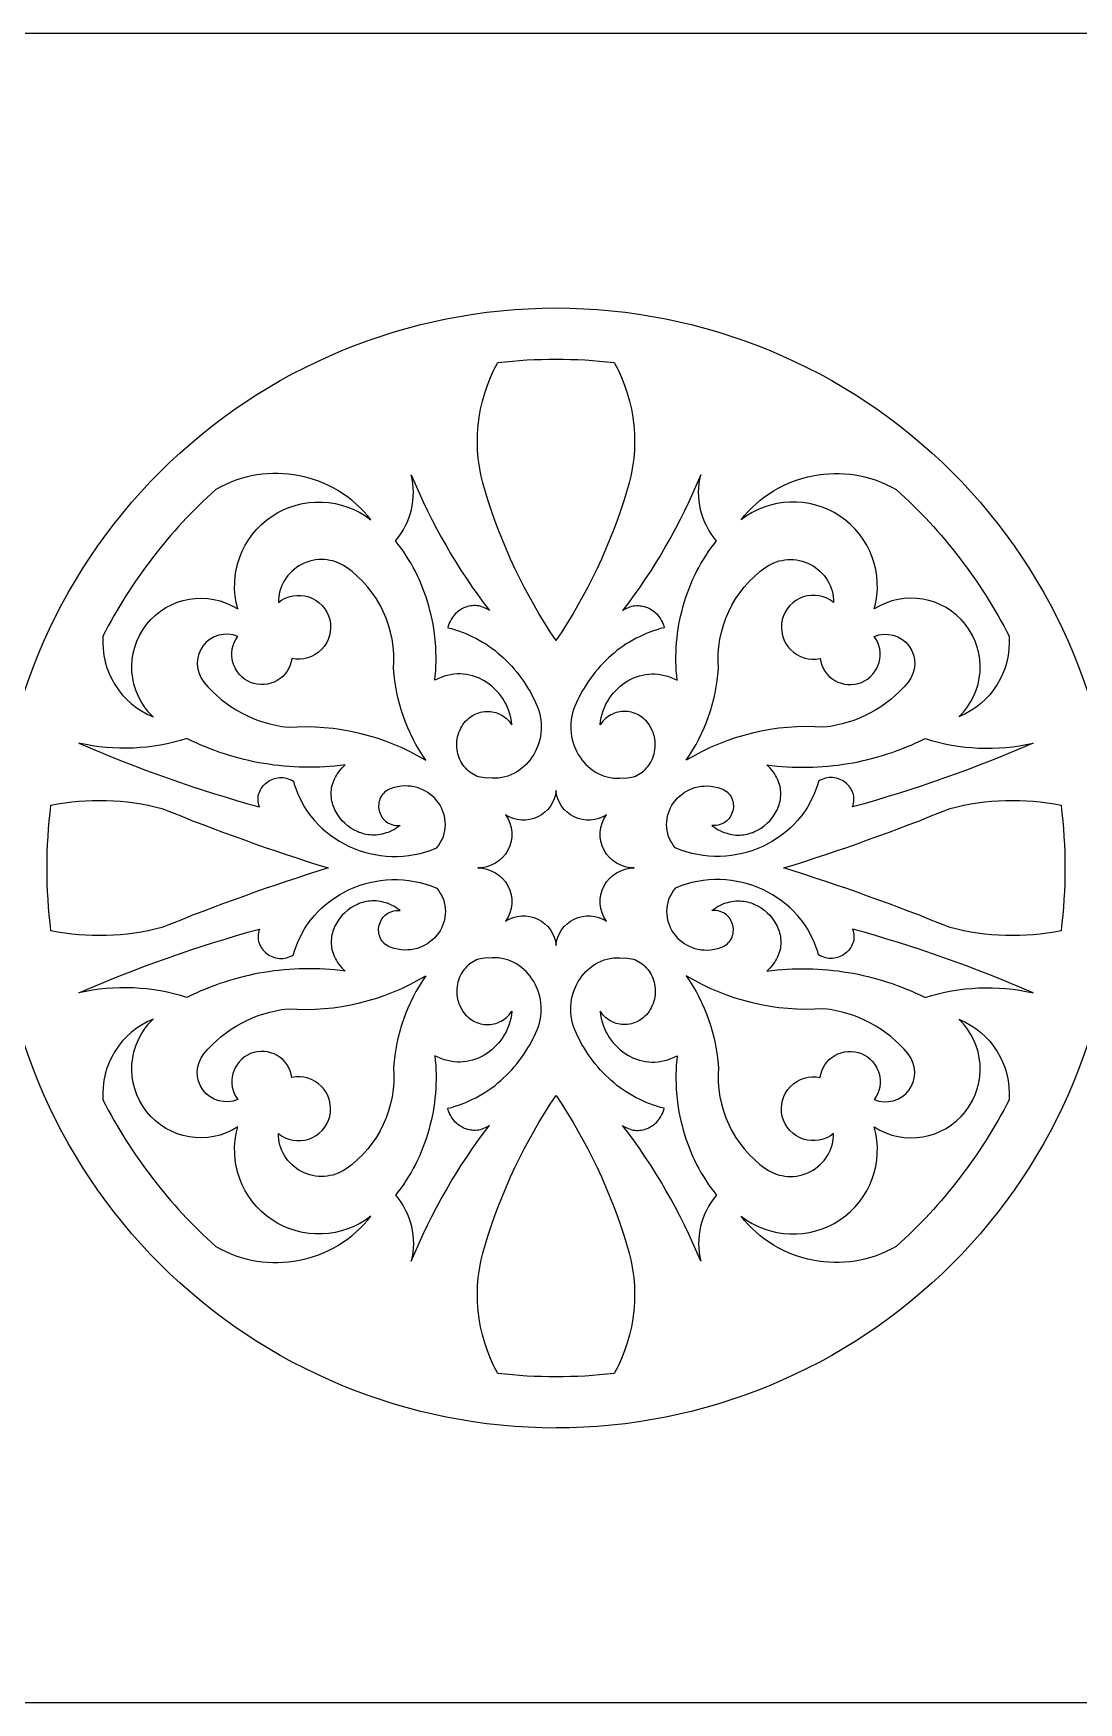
# Model space of a CAD drawing. Extents: x -352 to 352, y -78 to 78.
# Drawn here: x -48.5 to 48.5, y -77.5 to 77.5 of the extents above; entities that cross this region are included whole.
import ezdxf

# ---------------------------------------------------------------- set-up
doc = ezdxf.new("R2010")
doc.units = 0
doc.layers.get('0').update_dxf_attribs({"linetype": 'CONTINUOUS'})

msp = doc.modelspace()

# ---------------------------------------------------------------- linework, layer by layer
for points in [[(-352.5, -77.5), (352.5, -77.5), (352.5, 77.5), (-352.5, 77.5)], [(-11.25, 17.43), (-11.21, 17.87), (-11.17, 18.31), (-11.15, 18.75), (-11.14, 19.18), (-11.14, 19.62), (-11.15, 20.06), (-11.17, 20.49), (-11.2, 20.93), (-11.24, 21.36), (-11.29, 21.79), (-11.35, 22.22), (-11.42, 22.65), (-11.5, 23.07), (-11.6, 23.49), (-11.7, 23.91), (-11.81, 24.33), (-11.93, 24.74), (-12.06, 25.15), (-12.2, 25.56), (-12.35, 25.96), (-12.51, 26.35), (-12.68, 26.75), (-12.86, 27.13), (-13.05, 27.52), (-13.25, 27.9), (-13.46, 28.27), (-13.68, 28.64), (-13.9, 29), (-14.14, 29.36), (-14.38, 29.71), (-14.64, 30.05), (-14.9, 30.39), (-14.64, 30.7), (-14.4, 31.03), (-14.18, 31.37), (-13.99, 31.73), (-13.81, 32.09), (-13.66, 32.47), (-13.53, 32.85), (-13.43, 33.25), (-13.35, 33.65), (-13.29, 34.05), (-13.25, 34.46), (-13.24, 34.87), (-13.25, 35.29), (-13.29, 35.7), (-13.35, 36.11), (-13.44, 36.52), (-13.09, 35.67), (-12.71, 34.83), (-12.33, 33.99), (-11.93, 33.17), (-11.52, 32.35), (-11.1, 31.53), (-10.66, 30.73), (-10.21, 29.94), (-9.75, 29.15), (-9.28, 28.37), (-8.79, 27.6), (-8.29, 26.84), (-7.78, 26.09), (-7.26, 25.35), (-6.72, 24.62), (-6.17, 23.9), (-6.31, 23.99), (-6.45, 24.07), (-6.59, 24.14), (-6.74, 24.2), (-6.88, 24.26), (-7.03, 24.3), (-7.18, 24.33), (-7.33, 24.35), (-7.48, 24.36), (-7.62, 24.36), (-7.77, 24.35), (-7.92, 24.34), (-8.06, 24.31), (-8.21, 24.28), (-8.35, 24.23), (-8.49, 24.18), (-8.62, 24.12), (-8.75, 24.05), (-8.88, 23.98), (-9.01, 23.89), (-9.13, 23.8), (-9.24, 23.7), (-9.35, 23.59), (-9.46, 23.48), (-9.56, 23.36), (-9.65, 23.23), (-9.74, 23.09), (-9.81, 22.95), (-9.89, 22.8), (-9.95, 22.64), (-10.01, 22.48), (-10.05, 22.31), (-9.71, 22.23), (-9.37, 22.13), (-9.04, 22.02), (-8.71, 21.9), (-8.38, 21.77), (-8.06, 21.63), (-7.75, 21.48), (-7.43, 21.33), (-7.13, 21.16), (-6.82, 20.98), (-6.52, 20.8), (-6.23, 20.6), (-5.95, 20.4), (-5.66, 20.19), (-5.39, 19.96), (-5.12, 19.73), (-4.86, 19.5), (-4.6, 19.25), (-4.35, 19), (-4.1, 18.74), (-3.87, 18.47), (-3.64, 18.19), (-3.41, 17.9), (-3.2, 17.61), (-2.99, 17.31), (-2.79, 17.01), (-2.6, 16.7), (-2.41, 16.38), (-2.23, 16.05), (-2.07, 15.72), (-1.91, 15.38), (-1.76, 15.04), (-1.64, 14.72), (-1.54, 14.4), (-1.47, 14.09), (-1.42, 13.77), (-1.39, 13.45), (-1.37, 13.14), (-1.38, 12.83), (-1.41, 12.52), (-1.45, 12.22), (-1.51, 11.92), (-1.59, 11.63), (-1.69, 11.34), (-1.8, 11.07), (-1.93, 10.8), (-2.07, 10.54), (-2.23, 10.29), (-2.4, 10.05), (-2.58, 9.83), (-2.78, 9.61), (-2.99, 9.41), (-3.21, 9.23), (-3.44, 9.05), (-3.68, 8.9), (-3.93, 8.76), (-4.2, 8.64), (-4.47, 8.54), (-4.75, 8.46), (-5.03, 8.39), (-5.33, 8.35), (-5.63, 8.33), (-5.93, 8.33), (-6.25, 8.36), (-6.45, 8.35), (-6.64, 8.36), (-6.83, 8.39), (-7.02, 8.43), (-7.2, 8.48), (-7.37, 8.54), (-7.54, 8.62), (-7.7, 8.71), (-7.86, 8.8), (-8.01, 8.91), (-8.15, 9.03), (-8.29, 9.15), (-8.41, 9.29), (-8.53, 9.43), (-8.64, 9.58), (-8.75, 9.74), (-8.84, 9.9), (-8.92, 10.07), (-9, 10.24), (-9.06, 10.42), (-9.12, 10.61), (-9.16, 10.8), (-9.19, 10.99), (-9.21, 11.18), (-9.22, 11.38), (-9.22, 11.58), (-9.21, 11.78), (-9.18, 11.98), (-9.14, 12.18), (-9.09, 12.38), (-9.02, 12.58), (-8.94, 12.78), (-8.85, 12.97), (-8.75, 13.15), (-8.64, 13.32), (-8.52, 13.48), (-8.4, 13.63), (-8.26, 13.77), (-8.12, 13.89), (-7.98, 14.01), (-7.82, 14.11), (-7.67, 14.21), (-7.51, 14.29), (-7.34, 14.36), (-7.17, 14.42), (-7, 14.47), (-6.83, 14.5), (-6.65, 14.53), (-6.47, 14.54), (-6.3, 14.54), (-6.12, 14.53), (-5.94, 14.51), (-5.77, 14.47), (-5.6, 14.43), (-5.42, 14.37), (-5.26, 14.3), (-5.09, 14.22), (-4.93, 14.12), (-4.78, 14.01), (-4.63, 13.9), (-4.48, 13.76), (-4.34, 13.62), (-4.21, 13.46), (-4.09, 13.29), (-4.14, 13.64), (-4.2, 13.97), (-4.29, 14.29), (-4.39, 14.6), (-4.51, 14.91), (-4.64, 15.2), (-4.79, 15.47), (-4.95, 15.74), (-5.13, 15.99), (-5.32, 16.23), (-5.52, 16.46), (-5.73, 16.68), (-5.95, 16.88), (-6.19, 17.06), (-6.43, 17.23), (-6.68, 17.38), (-6.94, 17.52), (-7.2, 17.65), (-7.47, 17.75), (-7.75, 17.84), (-8.03, 17.91), (-8.32, 17.97), (-8.61, 18), (-8.9, 18.02), (-9.19, 18.02), (-9.49, 17.99), (-9.79, 17.95), (-10.08, 17.89), (-10.38, 17.81), (-10.67, 17.7), (-10.96, 17.58)], [(11.25, 17.43), (11.21, 17.87), (11.17, 18.31), (11.15, 18.75), (11.14, 19.18), (11.14, 19.62), (11.15, 20.06), (11.17, 20.49), (11.2, 20.93), (11.24, 21.36), (11.29, 21.79), (11.35, 22.22), (11.42, 22.65), (11.5, 23.07), (11.6, 23.49), (11.7, 23.91), (11.81, 24.33), (11.93, 24.74), (12.06, 25.15), (12.2, 25.56), (12.35, 25.96), (12.51, 26.35), (12.68, 26.75), (12.86, 27.13), (13.05, 27.52), (13.25, 27.9), (13.46, 28.27), (13.68, 28.64), (13.9, 29), (14.14, 29.36), (14.38, 29.71), (14.64, 30.05), (14.9, 30.39), (14.64, 30.7), (14.4, 31.03), (14.18, 31.37), (13.99, 31.73), (13.81, 32.09), (13.66, 32.47), (13.53, 32.85), (13.43, 33.25), (13.35, 33.65), (13.29, 34.05), (13.25, 34.46), (13.24, 34.87), (13.25, 35.29), (13.29, 35.7), (13.35, 36.11), (13.44, 36.52), (13.09, 35.67), (12.71, 34.83), (12.33, 33.99), (11.93, 33.17), (11.52, 32.35), (11.1, 31.53), (10.66, 30.73), (10.21, 29.94), (9.75, 29.15), (9.28, 28.37), (8.79, 27.6), (8.29, 26.84), (7.78, 26.09), (7.26, 25.35), (6.72, 24.62), (6.17, 23.9), (6.31, 23.99), (6.45, 24.07), (6.59, 24.14), (6.74, 24.2), (6.88, 24.26), (7.03, 24.3), (7.18, 24.33), (7.33, 24.35), (7.48, 24.36), (7.62, 24.36), (7.77, 24.35), (7.92, 24.34), (8.06, 24.31), (8.21, 24.28), (8.35, 24.23), (8.49, 24.18), (8.62, 24.12), (8.75, 24.05), (8.88, 23.98), (9.01, 23.89), (9.13, 23.8), (9.24, 23.7), (9.35, 23.59), (9.46, 23.48), (9.56, 23.36), (9.65, 23.23), (9.74, 23.09), (9.81, 22.95), (9.89, 22.8), (9.95, 22.64), (10.01, 22.48), (10.05, 22.31), (9.71, 22.23), (9.37, 22.13), (9.04, 22.02), (8.71, 21.9), (8.38, 21.77), (8.06, 21.63), (7.75, 21.48), (7.43, 21.33), (7.13, 21.16), (6.82, 20.98), (6.52, 20.8), (6.23, 20.6), (5.95, 20.4), (5.66, 20.19), (5.39, 19.96), (5.12, 19.73), (4.86, 19.5), (4.6, 19.25), (4.35, 19), (4.1, 18.74), (3.87, 18.47), (3.64, 18.19), (3.41, 17.9), (3.2, 17.61), (2.99, 17.31), (2.79, 17.01), (2.6, 16.7), (2.41, 16.38), (2.23, 16.05), (2.07, 15.72), (1.91, 15.38), (1.76, 15.04), (1.64, 14.72), (1.54, 14.4), (1.47, 14.09), (1.42, 13.77), (1.39, 13.45), (1.37, 13.14), (1.38, 12.83), (1.41, 12.52), (1.45, 12.22), (1.51, 11.92), (1.59, 11.63), (1.69, 11.34), (1.8, 11.07), (1.93, 10.8), (2.07, 10.54), (2.23, 10.29), (2.4, 10.05), (2.58, 9.83), (2.78, 9.61), (2.99, 9.41), (3.21, 9.23), (3.44, 9.05), (3.68, 8.9), (3.93, 8.76), (4.2, 8.64), (4.47, 8.54), (4.75, 8.46), (5.03, 8.39), (5.33, 8.35), (5.63, 8.33), (5.93, 8.33), (6.25, 8.36), (6.45, 8.35), (6.64, 8.36), (6.83, 8.39), (7.02, 8.43), (7.2, 8.48), (7.37, 8.54), (7.54, 8.62), (7.7, 8.71), (7.86, 8.8), (8.01, 8.91), (8.15, 9.03), (8.29, 9.15), (8.41, 9.29), (8.53, 9.43), (8.64, 9.58), (8.75, 9.74), (8.84, 9.9), (8.92, 10.07), (9, 10.24), (9.06, 10.42), (9.12, 10.61), (9.16, 10.8), (9.19, 10.99), (9.21, 11.18), (9.22, 11.38), (9.22, 11.58), (9.21, 11.78), (9.18, 11.98), (9.14, 12.18), (9.09, 12.38), (9.02, 12.58), (8.94, 12.78), (8.85, 12.97), (8.75, 13.15), (8.64, 13.32), (8.52, 13.48), (8.4, 13.63), (8.26, 13.77), (8.12, 13.89), (7.98, 14.01), (7.82, 14.11), (7.67, 14.21), (7.51, 14.29), (7.34, 14.36), (7.17, 14.42), (7, 14.47), (6.83, 14.5), (6.65, 14.53), (6.47, 14.54), (6.3, 14.54), (6.12, 14.53), (5.94, 14.51), (5.77, 14.47), (5.6, 14.43), (5.42, 14.37), (5.26, 14.3), (5.09, 14.22), (4.93, 14.12), (4.78, 14.01), (4.63, 13.9), (4.48, 13.76), (4.34, 13.62), (4.21, 13.46), (4.09, 13.29), (4.14, 13.64), (4.2, 13.97), (4.29, 14.29), (4.39, 14.6), (4.51, 14.91), (4.64, 15.2), (4.79, 15.47), (4.95, 15.74), (5.13, 15.99), (5.32, 16.23), (5.52, 16.46), (5.73, 16.68), (5.95, 16.88), (6.19, 17.06), (6.43, 17.23), (6.68, 17.38), (6.94, 17.52), (7.2, 17.65), (7.47, 17.75), (7.75, 17.84), (8.03, 17.91), (8.32, 17.97), (8.61, 18), (8.9, 18.02), (9.19, 18.02), (9.49, 17.99), (9.79, 17.95), (10.08, 17.89), (10.38, 17.81), (10.67, 17.7), (10.96, 17.58)], [(-44.29, 11.59), (-43.27, 11.15), (-42.24, 10.72), (-41.22, 10.3), (-40.18, 9.88), (-39.15, 9.48), (-38.11, 9.09), (-37.07, 8.7), (-36.02, 8.33), (-34.97, 7.96), (-33.92, 7.61), (-32.86, 7.26), (-31.8, 6.92), (-30.73, 6.6), (-29.67, 6.28), (-28.6, 5.97), (-27.52, 5.67), (-27.58, 5.84), (-27.62, 6.01), (-27.65, 6.18), (-27.66, 6.34), (-27.65, 6.5), (-27.64, 6.66), (-27.61, 6.82), (-27.57, 6.97), (-27.51, 7.11), (-27.45, 7.25), (-27.37, 7.39), (-27.28, 7.51), (-27.19, 7.63), (-27.08, 7.75), (-26.97, 7.86), (-26.85, 7.95), (-26.72, 8.04), (-26.59, 8.12), (-26.45, 8.2), (-26.3, 8.26), (-26.15, 8.31), (-26, 8.35), (-25.84, 8.38), (-25.68, 8.39), (-25.52, 8.4), (-25.36, 8.39), (-25.19, 8.37), (-25.03, 8.34), (-24.86, 8.29), (-24.7, 8.23), (-24.54, 8.15), (-24.38, 8.06), (-24.3, 7.8), (-24.22, 7.54), (-24.13, 7.29), (-24.04, 7.05), (-23.94, 6.8), (-23.83, 6.57), (-23.6, 6.1), (-23.34, 5.65), (-23.06, 5.23), (-22.76, 4.81), (-22.43, 4.42), (-22.09, 4.05), (-21.73, 3.7), (-21.35, 3.36), (-20.95, 3.05), (-20.54, 2.76), (-20.11, 2.49), (-19.67, 2.24), (-19.21, 2.01), (-18.75, 1.81), (-18.27, 1.63), (-17.78, 1.48), (-17.29, 1.35), (-16.79, 1.24), (-16.28, 1.16), (-15.76, 1.11), (-15.24, 1.08), (-14.72, 1.08), (-14.2, 1.11), (-13.67, 1.16), (-13.15, 1.25), (-12.62, 1.36), (-12.1, 1.5), (-11.58, 1.67), (-11.32, 1.77), (-11.06, 1.87), (-10.87, 2.13), (-10.71, 2.39), (-10.57, 2.66), (-10.46, 2.93), (-10.37, 3.21), (-10.31, 3.48), (-10.28, 3.75), (-10.27, 4.03), (-10.28, 4.3), (-10.31, 4.57), (-10.36, 4.83), (-10.44, 5.09), (-10.53, 5.34), (-10.64, 5.58), (-10.77, 5.82), (-10.92, 6.05), (-11.08, 6.26), (-11.26, 6.47), (-11.46, 6.66), (-11.67, 6.83), (-11.89, 7), (-12.13, 7.14), (-12.37, 7.27), (-12.63, 7.38), (-12.9, 7.47), (-13.18, 7.54), (-13.47, 7.59), (-13.77, 7.61), (-14.07, 7.62), (-14.38, 7.59), (-14.7, 7.55), (-15.02, 7.47), (-15.22, 7.42), (-15.41, 7.35), (-15.58, 7.27), (-15.74, 7.17), (-15.88, 7.07), (-16, 6.95), (-16.11, 6.82), (-16.21, 6.69), (-16.29, 6.55), (-16.35, 6.4), (-16.4, 6.25), (-16.44, 6.1), (-16.46, 5.94), (-16.47, 5.78), (-16.47, 5.62), (-16.45, 5.46), (-16.42, 5.31), (-16.37, 5.15), (-16.31, 5), (-16.24, 4.86), (-16.16, 4.72), (-16.07, 4.59), (-15.96, 4.47), (-15.84, 4.36), (-15.7, 4.26), (-15.56, 4.17), (-15.41, 4.09), (-15.24, 4.03), (-15.06, 3.99), (-14.87, 3.96), (-14.67, 3.95), (-14.46, 3.95), (-14.64, 3.82), (-14.83, 3.69), (-15.01, 3.58), (-15.2, 3.48), (-15.39, 3.39), (-15.57, 3.31), (-15.76, 3.25), (-15.95, 3.19), (-16.13, 3.14), (-16.32, 3.11), (-16.51, 3.08), (-16.69, 3.06), (-16.88, 3.06), (-17.06, 3.06), (-17.24, 3.07), (-17.42, 3.09), (-17.59, 3.12), (-17.77, 3.15), (-17.94, 3.2), (-18.11, 3.25), (-18.28, 3.31), (-18.44, 3.38), (-18.6, 3.45), (-18.76, 3.53), (-19.06, 3.71), (-19.34, 3.92), (-19.61, 4.15), (-19.85, 4.39), (-20.08, 4.66), (-20.27, 4.94), (-20.45, 5.24), (-20.52, 5.4), (-20.59, 5.55), (-20.66, 5.71), (-20.71, 5.87), (-20.76, 6.04), (-20.8, 6.2), (-20.83, 6.37), (-20.85, 6.54), (-20.87, 6.71), (-20.87, 6.88), (-20.87, 7.06), (-20.85, 7.23), (-20.83, 7.4), (-20.8, 7.58), (-20.76, 7.75), (-20.7, 7.92), (-20.64, 8.09), (-20.57, 8.26), (-20.48, 8.43), (-20.39, 8.6), (-20.28, 8.77), (-20.17, 8.94), (-20.04, 9.1), (-19.89, 9.26), (-19.74, 9.42), (-19.58, 9.57), (-20.05, 9.52), (-20.52, 9.47), (-21, 9.43), (-21.47, 9.4), (-21.94, 9.37), (-22.42, 9.36), (-22.89, 9.35), (-23.36, 9.36), (-23.84, 9.37), (-24.31, 9.39), (-24.78, 9.42), (-25.25, 9.46), (-25.72, 9.51), (-26.19, 9.56), (-26.65, 9.63), (-27.12, 9.7), (-27.58, 9.78), (-28.04, 9.87), (-28.51, 9.97), (-28.96, 10.08), (-29.42, 10.19), (-29.87, 10.32), (-30.33, 10.45), (-30.77, 10.59), (-31.22, 10.74), (-31.67, 10.9), (-32.11, 11.06), (-32.55, 11.24), (-32.98, 11.42), (-33.41, 11.61), (-33.84, 11.81), (-34.27, 12.02), (-34.87, 11.83), (-35.49, 11.67), (-36.11, 11.53), (-36.73, 11.41), (-37.35, 11.31), (-37.98, 11.23), (-38.61, 11.18), (-39.24, 11.14), (-39.88, 11.12), (-40.51, 11.13), (-41.14, 11.15), (-41.78, 11.2), (-42.41, 11.26), (-43.04, 11.35), (-43.66, 11.46)], [(44.29, 11.59), (43.27, 11.15), (42.24, 10.72), (41.22, 10.3), (40.18, 9.88), (39.15, 9.48), (38.11, 9.09), (37.07, 8.7), (36.02, 8.33), (34.97, 7.96), (33.92, 7.61), (32.86, 7.26), (31.8, 6.92), (30.73, 6.6), (29.67, 6.28), (28.6, 5.97), (27.52, 5.67), (27.58, 5.84), (27.62, 6.01), (27.65, 6.18), (27.66, 6.34), (27.65, 6.5), (27.64, 6.66), (27.61, 6.82), (27.57, 6.97), (27.51, 7.11), (27.45, 7.25), (27.37, 7.39), (27.28, 7.51), (27.19, 7.63), (27.08, 7.75), (26.97, 7.86), (26.85, 7.95), (26.72, 8.04), (26.59, 8.12), (26.45, 8.2), (26.3, 8.26), (26.15, 8.31), (26, 8.35), (25.84, 8.38), (25.68, 8.39), (25.52, 8.4), (25.36, 8.39), (25.19, 8.37), (25.03, 8.34), (24.86, 8.29), (24.7, 8.23), (24.54, 8.15), (24.38, 8.06), (24.3, 7.8), (24.22, 7.54), (24.13, 7.29), (24.04, 7.05), (23.94, 6.8), (23.83, 6.57), (23.6, 6.1), (23.34, 5.65), (23.06, 5.23), (22.76, 4.81), (22.43, 4.42), (22.09, 4.05), (21.73, 3.7), (21.35, 3.36), (20.95, 3.05), (20.54, 2.76), (20.11, 2.49), (19.67, 2.24), (19.21, 2.01), (18.75, 1.81), (18.27, 1.63), (17.78, 1.48), (17.29, 1.35), (16.79, 1.24), (16.28, 1.16), (15.76, 1.11), (15.24, 1.08), (14.72, 1.08), (14.2, 1.11), (13.67, 1.16), (13.15, 1.25), (12.62, 1.36), (12.1, 1.5), (11.58, 1.67), (11.32, 1.77), (11.06, 1.87), (10.87, 2.13), (10.71, 2.39), (10.57, 2.66), (10.46, 2.93), (10.37, 3.21), (10.31, 3.48), (10.28, 3.75), (10.27, 4.03), (10.28, 4.3), (10.31, 4.57), (10.36, 4.83), (10.44, 5.09), (10.53, 5.34), (10.64, 5.58), (10.77, 5.82), (10.92, 6.05), (11.08, 6.26), (11.26, 6.47), (11.46, 6.66), (11.67, 6.83), (11.89, 7), (12.13, 7.14), (12.37, 7.27), (12.63, 7.38), (12.9, 7.47), (13.18, 7.54), (13.47, 7.59), (13.77, 7.61), (14.07, 7.62), (14.38, 7.59), (14.7, 7.55), (15.02, 7.47), (15.22, 7.42), (15.41, 7.35), (15.58, 7.27), (15.74, 7.17), (15.88, 7.07), (16, 6.95), (16.11, 6.82), (16.21, 6.69), (16.29, 6.55), (16.35, 6.4), (16.4, 6.25), (16.44, 6.1), (16.46, 5.94), (16.47, 5.78), (16.47, 5.62), (16.45, 5.46), (16.42, 5.31), (16.37, 5.15), (16.31, 5), (16.24, 4.86), (16.16, 4.72), (16.07, 4.59), (15.96, 4.47), (15.84, 4.36), (15.7, 4.26), (15.56, 4.17), (15.41, 4.09), (15.24, 4.03), (15.06, 3.99), (14.87, 3.96), (14.67, 3.95), (14.46, 3.95), (14.64, 3.82), (14.83, 3.69), (15.01, 3.58), (15.2, 3.48), (15.39, 3.39), (15.57, 3.31), (15.76, 3.25), (15.95, 3.19), (16.13, 3.14), (16.32, 3.11), (16.51, 3.08), (16.69, 3.06), (16.88, 3.06), (17.06, 3.06), (17.24, 3.07), (17.42, 3.09), (17.59, 3.12), (17.77, 3.15), (17.94, 3.2), (18.11, 3.25), (18.28, 3.31), (18.44, 3.38), (18.6, 3.45), (18.76, 3.53), (19.06, 3.71), (19.34, 3.92), (19.61, 4.15), (19.85, 4.39), (20.08, 4.66), (20.27, 4.94), (20.45, 5.24), (20.52, 5.4), (20.59, 5.55), (20.66, 5.71), (20.71, 5.87), (20.76, 6.04), (20.8, 6.2), (20.83, 6.37), (20.85, 6.54), (20.87, 6.71), (20.87, 6.88), (20.87, 7.06), (20.85, 7.23), (20.83, 7.4), (20.8, 7.58), (20.76, 7.75), (20.7, 7.92), (20.64, 8.09), (20.57, 8.26), (20.48, 8.43), (20.39, 8.6), (20.28, 8.77), (20.17, 8.94), (20.04, 9.1), (19.89, 9.26), (19.74, 9.42), (19.58, 9.57), (20.05, 9.52), (20.52, 9.47), (21, 9.43), (21.47, 9.4), (21.94, 9.37), (22.42, 9.36), (22.89, 9.35), (23.36, 9.36), (23.84, 9.37), (24.31, 9.39), (24.78, 9.42), (25.25, 9.46), (25.72, 9.51), (26.19, 9.56), (26.65, 9.63), (27.12, 9.7), (27.58, 9.78), (28.04, 9.87), (28.51, 9.97), (28.96, 10.08), (29.42, 10.19), (29.87, 10.32), (30.33, 10.45), (30.77, 10.59), (31.22, 10.74), (31.67, 10.9), (32.11, 11.06), (32.55, 11.24), (32.98, 11.42), (33.41, 11.61), (33.84, 11.81), (34.27, 12.02), (34.87, 11.83), (35.49, 11.67), (36.11, 11.53), (36.73, 11.41), (37.35, 11.31), (37.98, 11.23), (38.61, 11.18), (39.24, 11.14), (39.88, 11.12), (40.51, 11.13), (41.14, 11.15), (41.78, 11.2), (42.41, 11.26), (43.04, 11.35), (43.66, 11.46)], [(-44.29, -11.59), (-43.27, -11.15), (-42.24, -10.72), (-41.22, -10.3), (-40.18, -9.88), (-39.15, -9.48), (-38.11, -9.09), (-37.07, -8.7), (-36.02, -8.33), (-34.97, -7.96), (-33.92, -7.61), (-32.86, -7.26), (-31.8, -6.92), (-30.73, -6.6), (-29.67, -6.28), (-28.6, -5.97), (-27.52, -5.67), (-27.58, -5.84), (-27.62, -6.01), (-27.65, -6.18), (-27.66, -6.34), (-27.65, -6.5), (-27.64, -6.66), (-27.61, -6.82), (-27.57, -6.97), (-27.51, -7.11), (-27.45, -7.25), (-27.37, -7.39), (-27.28, -7.51), (-27.19, -7.63), (-27.08, -7.75), (-26.97, -7.86), (-26.85, -7.95), (-26.72, -8.04), (-26.59, -8.12), (-26.45, -8.2), (-26.3, -8.26), (-26.15, -8.31), (-26, -8.35), (-25.84, -8.38), (-25.68, -8.39), (-25.52, -8.4), (-25.36, -8.39), (-25.19, -8.37), (-25.03, -8.34), (-24.86, -8.29), (-24.7, -8.23), (-24.54, -8.15), (-24.38, -8.06), (-24.3, -7.8), (-24.22, -7.54), (-24.13, -7.29), (-24.04, -7.05), (-23.94, -6.8), (-23.83, -6.57), (-23.6, -6.1), (-23.34, -5.65), (-23.06, -5.23), (-22.76, -4.81), (-22.43, -4.42), (-22.09, -4.05), (-21.73, -3.7), (-21.35, -3.36), (-20.95, -3.05), (-20.54, -2.76), (-20.11, -2.49), (-19.67, -2.24), (-19.21, -2.01), (-18.75, -1.81), (-18.27, -1.63), (-17.78, -1.48), (-17.29, -1.35), (-16.79, -1.24), (-16.28, -1.16), (-15.76, -1.11), (-15.24, -1.08), (-14.72, -1.08), (-14.2, -1.11), (-13.67, -1.16), (-13.15, -1.25), (-12.62, -1.36), (-12.1, -1.5), (-11.58, -1.67), (-11.32, -1.77), (-11.06, -1.87), (-10.87, -2.13), (-10.71, -2.39), (-10.57, -2.66), (-10.46, -2.93), (-10.37, -3.21), (-10.31, -3.48), (-10.28, -3.75), (-10.27, -4.03), (-10.28, -4.3), (-10.31, -4.57), (-10.36, -4.83), (-10.44, -5.09), (-10.53, -5.34), (-10.64, -5.58), (-10.77, -5.82), (-10.92, -6.05), (-11.08, -6.26), (-11.26, -6.47), (-11.46, -6.66), (-11.67, -6.83), (-11.89, -7), (-12.13, -7.14), (-12.37, -7.27), (-12.63, -7.38), (-12.9, -7.47), (-13.18, -7.54), (-13.47, -7.59), (-13.77, -7.61), (-14.07, -7.62), (-14.38, -7.59), (-14.7, -7.55), (-15.02, -7.47), (-15.22, -7.42), (-15.41, -7.35), (-15.58, -7.27), (-15.74, -7.17), (-15.88, -7.07), (-16, -6.95), (-16.11, -6.82), (-16.21, -6.69), (-16.29, -6.55), (-16.35, -6.4), (-16.4, -6.25), (-16.44, -6.1), (-16.46, -5.94), (-16.47, -5.78), (-16.47, -5.62), (-16.45, -5.46), (-16.42, -5.31), (-16.37, -5.15), (-16.31, -5), (-16.24, -4.86), (-16.16, -4.72), (-16.07, -4.59), (-15.96, -4.47), (-15.84, -4.36), (-15.7, -4.26), (-15.56, -4.17), (-15.41, -4.09), (-15.24, -4.03), (-15.06, -3.99), (-14.87, -3.96), (-14.67, -3.95), (-14.46, -3.95), (-14.64, -3.82), (-14.83, -3.69), (-15.01, -3.58), (-15.2, -3.48), (-15.39, -3.39), (-15.57, -3.31), (-15.76, -3.25), (-15.95, -3.19), (-16.13, -3.14), (-16.32, -3.11), (-16.51, -3.08), (-16.69, -3.06), (-16.88, -3.06), (-17.06, -3.06), (-17.24, -3.07), (-17.42, -3.09), (-17.59, -3.12), (-17.77, -3.15), (-17.94, -3.2), (-18.11, -3.25), (-18.28, -3.31), (-18.44, -3.38), (-18.6, -3.45), (-18.76, -3.53), (-19.06, -3.71), (-19.34, -3.92), (-19.61, -4.15), (-19.85, -4.39), (-20.08, -4.66), (-20.27, -4.94), (-20.45, -5.24), (-20.52, -5.4), (-20.59, -5.55), (-20.66, -5.71), (-20.71, -5.87), (-20.76, -6.04), (-20.8, -6.2), (-20.83, -6.37), (-20.85, -6.54), (-20.87, -6.71), (-20.87, -6.88), (-20.87, -7.06), (-20.85, -7.23), (-20.83, -7.4), (-20.8, -7.58), (-20.76, -7.75), (-20.7, -7.92), (-20.64, -8.09), (-20.57, -8.26), (-20.48, -8.43), (-20.39, -8.6), (-20.28, -8.77), (-20.17, -8.94), (-20.04, -9.1), (-19.89, -9.26), (-19.74, -9.42), (-19.58, -9.57), (-20.05, -9.52), (-20.52, -9.47), (-21, -9.43), (-21.47, -9.4), (-21.94, -9.37), (-22.42, -9.36), (-22.89, -9.35), (-23.36, -9.36), (-23.84, -9.37), (-24.31, -9.39), (-24.78, -9.42), (-25.25, -9.46), (-25.72, -9.51), (-26.19, -9.56), (-26.65, -9.63), (-27.12, -9.7), (-27.58, -9.78), (-28.04, -9.87), (-28.51, -9.97), (-28.96, -10.08), (-29.42, -10.19), (-29.87, -10.32), (-30.33, -10.45), (-30.77, -10.59), (-31.22, -10.74), (-31.67, -10.9), (-32.11, -11.06), (-32.55, -11.24), (-32.98, -11.42), (-33.41, -11.61), (-33.84, -11.81), (-34.27, -12.02), (-34.87, -11.83), (-35.49, -11.67), (-36.11, -11.53), (-36.73, -11.41), (-37.35, -11.31), (-37.98, -11.23), (-38.61, -11.18), (-39.24, -11.14), (-39.88, -11.12), (-40.51, -11.13), (-41.14, -11.15), (-41.78, -11.2), (-42.41, -11.26), (-43.04, -11.35), (-43.66, -11.46)], [(44.29, -11.59), (43.27, -11.15), (42.24, -10.72), (41.22, -10.3), (40.18, -9.88), (39.15, -9.48), (38.11, -9.09), (37.07, -8.7), (36.02, -8.33), (34.97, -7.96), (33.92, -7.61), (32.86, -7.26), (31.8, -6.92), (30.73, -6.6), (29.67, -6.28), (28.6, -5.97), (27.52, -5.67), (27.58, -5.84), (27.62, -6.01), (27.65, -6.18), (27.66, -6.34), (27.65, -6.5), (27.64, -6.66), (27.61, -6.82), (27.57, -6.97), (27.51, -7.11), (27.45, -7.25), (27.37, -7.39), (27.28, -7.51), (27.19, -7.63), (27.08, -7.75), (26.97, -7.86), (26.85, -7.95), (26.72, -8.04), (26.59, -8.12), (26.45, -8.2), (26.3, -8.26), (26.15, -8.31), (26, -8.35), (25.84, -8.38), (25.68, -8.39), (25.52, -8.4), (25.36, -8.39), (25.19, -8.37), (25.03, -8.34), (24.86, -8.29), (24.7, -8.23), (24.54, -8.15), (24.38, -8.06), (24.3, -7.8), (24.22, -7.54), (24.13, -7.29), (24.04, -7.05), (23.94, -6.8), (23.83, -6.57), (23.6, -6.1), (23.34, -5.65), (23.06, -5.23), (22.76, -4.81), (22.43, -4.42), (22.09, -4.05), (21.73, -3.7), (21.35, -3.36), (20.95, -3.05), (20.54, -2.76), (20.11, -2.49), (19.67, -2.24), (19.21, -2.01), (18.75, -1.81), (18.27, -1.63), (17.78, -1.48), (17.29, -1.35), (16.79, -1.24), (16.28, -1.16), (15.76, -1.11), (15.24, -1.08), (14.72, -1.08), (14.2, -1.11), (13.67, -1.16), (13.15, -1.25), (12.62, -1.36), (12.1, -1.5), (11.58, -1.67), (11.32, -1.77), (11.06, -1.87), (10.87, -2.13), (10.71, -2.39), (10.57, -2.66), (10.46, -2.93), (10.37, -3.21), (10.31, -3.48), (10.28, -3.75), (10.27, -4.03), (10.28, -4.3), (10.31, -4.57), (10.36, -4.83), (10.44, -5.09), (10.53, -5.34), (10.64, -5.58), (10.77, -5.82), (10.92, -6.05), (11.08, -6.26), (11.26, -6.47), (11.46, -6.66), (11.67, -6.83), (11.89, -7), (12.13, -7.14), (12.37, -7.27), (12.63, -7.38), (12.9, -7.47), (13.18, -7.54), (13.47, -7.59), (13.77, -7.61), (14.07, -7.62), (14.38, -7.59), (14.7, -7.55), (15.02, -7.47), (15.22, -7.42), (15.41, -7.35), (15.58, -7.27), (15.74, -7.17), (15.88, -7.07), (16, -6.95), (16.11, -6.82), (16.21, -6.69), (16.29, -6.55), (16.35, -6.4), (16.4, -6.25), (16.44, -6.1), (16.46, -5.94), (16.47, -5.78), (16.47, -5.62), (16.45, -5.46), (16.42, -5.31), (16.37, -5.15), (16.31, -5), (16.24, -4.86), (16.16, -4.72), (16.07, -4.59), (15.96, -4.47), (15.84, -4.36), (15.7, -4.26), (15.56, -4.17), (15.41, -4.09), (15.24, -4.03), (15.06, -3.99), (14.87, -3.96), (14.67, -3.95), (14.46, -3.95), (14.64, -3.82), (14.83, -3.69), (15.01, -3.58), (15.2, -3.48), (15.39, -3.39), (15.57, -3.31), (15.76, -3.25), (15.95, -3.19), (16.13, -3.14), (16.32, -3.11), (16.51, -3.08), (16.69, -3.06), (16.88, -3.06), (17.06, -3.06), (17.24, -3.07), (17.42, -3.09), (17.59, -3.12), (17.77, -3.15), (17.94, -3.2), (18.11, -3.25), (18.28, -3.31), (18.44, -3.38), (18.6, -3.45), (18.76, -3.53), (19.06, -3.71), (19.34, -3.92), (19.61, -4.15), (19.85, -4.39), (20.08, -4.66), (20.27, -4.94), (20.45, -5.24), (20.52, -5.4), (20.59, -5.55), (20.66, -5.71), (20.71, -5.87), (20.76, -6.04), (20.8, -6.2), (20.83, -6.37), (20.85, -6.54), (20.87, -6.71), (20.87, -6.88), (20.87, -7.06), (20.85, -7.23), (20.83, -7.4), (20.8, -7.58), (20.76, -7.75), (20.7, -7.92), (20.64, -8.09), (20.57, -8.26), (20.48, -8.43), (20.39, -8.6), (20.28, -8.77), (20.17, -8.94), (20.04, -9.1), (19.89, -9.26), (19.74, -9.42), (19.58, -9.57), (20.05, -9.52), (20.52, -9.47), (21, -9.43), (21.47, -9.4), (21.94, -9.37), (22.42, -9.36), (22.89, -9.35), (23.36, -9.36), (23.84, -9.37), (24.31, -9.39), (24.78, -9.42), (25.25, -9.46), (25.72, -9.51), (26.19, -9.56), (26.65, -9.63), (27.12, -9.7), (27.58, -9.78), (28.04, -9.87), (28.51, -9.97), (28.96, -10.08), (29.42, -10.19), (29.87, -10.32), (30.33, -10.45), (30.77, -10.59), (31.22, -10.74), (31.67, -10.9), (32.11, -11.06), (32.55, -11.24), (32.98, -11.42), (33.41, -11.61), (33.84, -11.81), (34.27, -12.02), (34.87, -11.83), (35.49, -11.67), (36.11, -11.53), (36.73, -11.41), (37.35, -11.31), (37.98, -11.23), (38.61, -11.18), (39.24, -11.14), (39.88, -11.12), (40.51, -11.13), (41.14, -11.15), (41.78, -11.2), (42.41, -11.26), (43.04, -11.35), (43.66, -11.46)], [(-11.25, -17.43), (-11.21, -17.87), (-11.17, -18.31), (-11.15, -18.75), (-11.14, -19.18), (-11.14, -19.62), (-11.15, -20.06), (-11.17, -20.49), (-11.2, -20.93), (-11.24, -21.36), (-11.29, -21.79), (-11.35, -22.22), (-11.42, -22.65), (-11.5, -23.07), (-11.6, -23.49), (-11.7, -23.91), (-11.81, -24.33), (-11.93, -24.74), (-12.06, -25.15), (-12.2, -25.56), (-12.35, -25.96), (-12.51, -26.35), (-12.68, -26.75), (-12.86, -27.13), (-13.05, -27.52), (-13.25, -27.9), (-13.46, -28.27), (-13.68, -28.64), (-13.9, -29), (-14.14, -29.36), (-14.38, -29.71), (-14.64, -30.05), (-14.9, -30.39), (-14.64, -30.7), (-14.4, -31.03), (-14.18, -31.37), (-13.99, -31.73), (-13.81, -32.09), (-13.66, -32.47), (-13.53, -32.85), (-13.43, -33.25), (-13.35, -33.65), (-13.29, -34.05), (-13.25, -34.46), (-13.24, -34.87), (-13.25, -35.29), (-13.29, -35.7), (-13.35, -36.11), (-13.44, -36.52), (-13.09, -35.67), (-12.71, -34.83), (-12.33, -33.99), (-11.93, -33.17), (-11.52, -32.35), (-11.1, -31.53), (-10.66, -30.73), (-10.21, -29.94), (-9.75, -29.15), (-9.28, -28.37), (-8.79, -27.6), (-8.29, -26.84), (-7.78, -26.09), (-7.26, -25.35), (-6.72, -24.62), (-6.17, -23.9), (-6.31, -23.99), (-6.45, -24.07), (-6.59, -24.14), (-6.74, -24.2), (-6.88, -24.26), (-7.03, -24.3), (-7.18, -24.33), (-7.33, -24.35), (-7.48, -24.36), (-7.62, -24.36), (-7.77, -24.35), (-7.92, -24.34), (-8.06, -24.31), (-8.21, -24.28), (-8.35, -24.23), (-8.49, -24.18), (-8.62, -24.12), (-8.75, -24.05), (-8.88, -23.98), (-9.01, -23.89), (-9.13, -23.8), (-9.24, -23.7), (-9.35, -23.59), (-9.46, -23.48), (-9.56, -23.36), (-9.65, -23.23), (-9.74, -23.09), (-9.81, -22.95), (-9.89, -22.8), (-9.95, -22.64), (-10.01, -22.48), (-10.05, -22.31), (-9.71, -22.23), (-9.37, -22.13), (-9.04, -22.02), (-8.71, -21.9), (-8.38, -21.77), (-8.06, -21.63), (-7.75, -21.48), (-7.43, -21.33), (-7.13, -21.16), (-6.82, -20.98), (-6.52, -20.8), (-6.23, -20.6), (-5.95, -20.4), (-5.66, -20.19), (-5.39, -19.96), (-5.12, -19.73), (-4.86, -19.5), (-4.6, -19.25), (-4.35, -19), (-4.1, -18.74), (-3.87, -18.47), (-3.64, -18.19), (-3.41, -17.9), (-3.2, -17.61), (-2.99, -17.31), (-2.79, -17.01), (-2.6, -16.7), (-2.41, -16.38), (-2.23, -16.05), (-2.07, -15.72), (-1.91, -15.38), (-1.76, -15.04), (-1.64, -14.72), (-1.54, -14.4), (-1.47, -14.09), (-1.42, -13.77), (-1.39, -13.45), (-1.37, -13.14), (-1.38, -12.83), (-1.41, -12.52), (-1.45, -12.22), (-1.51, -11.92), (-1.59, -11.63), (-1.69, -11.34), (-1.8, -11.07), (-1.93, -10.8), (-2.07, -10.54), (-2.23, -10.29), (-2.4, -10.05), (-2.58, -9.83), (-2.78, -9.61), (-2.99, -9.41), (-3.21, -9.23), (-3.44, -9.05), (-3.68, -8.9), (-3.93, -8.76), (-4.2, -8.64), (-4.47, -8.54), (-4.75, -8.46), (-5.03, -8.39), (-5.33, -8.35), (-5.63, -8.33), (-5.93, -8.33), (-6.25, -8.36), (-6.45, -8.35), (-6.64, -8.36), (-6.83, -8.39), (-7.02, -8.43), (-7.2, -8.48), (-7.37, -8.54), (-7.54, -8.62), (-7.7, -8.71), (-7.86, -8.8), (-8.01, -8.91), (-8.15, -9.03), (-8.29, -9.15), (-8.41, -9.29), (-8.53, -9.43), (-8.64, -9.58), (-8.75, -9.74), (-8.84, -9.9), (-8.92, -10.07), (-9, -10.24), (-9.06, -10.42), (-9.12, -10.61), (-9.16, -10.8), (-9.19, -10.99), (-9.21, -11.18), (-9.22, -11.38), (-9.22, -11.58), (-9.21, -11.78), (-9.18, -11.98), (-9.14, -12.18), (-9.09, -12.38), (-9.02, -12.58), (-8.94, -12.78), (-8.85, -12.97), (-8.75, -13.15), (-8.64, -13.32), (-8.52, -13.48), (-8.4, -13.63), (-8.26, -13.77), (-8.12, -13.89), (-7.98, -14.01), (-7.82, -14.11), (-7.67, -14.21), (-7.51, -14.29), (-7.34, -14.36), (-7.17, -14.42), (-7, -14.47), (-6.83, -14.5), (-6.65, -14.53), (-6.47, -14.54), (-6.3, -14.54), (-6.12, -14.53), (-5.94, -14.51), (-5.77, -14.47), (-5.6, -14.43), (-5.42, -14.37), (-5.26, -14.3), (-5.09, -14.22), (-4.93, -14.12), (-4.78, -14.01), (-4.63, -13.9), (-4.48, -13.76), (-4.34, -13.62), (-4.21, -13.46), (-4.09, -13.29), (-4.14, -13.64), (-4.2, -13.97), (-4.29, -14.29), (-4.39, -14.6), (-4.51, -14.91), (-4.64, -15.2), (-4.79, -15.47), (-4.95, -15.74), (-5.13, -15.99), (-5.32, -16.23), (-5.52, -16.46), (-5.73, -16.68), (-5.95, -16.88), (-6.19, -17.06), (-6.43, -17.23), (-6.68, -17.38), (-6.94, -17.52), (-7.2, -17.65), (-7.47, -17.75), (-7.75, -17.84), (-8.03, -17.91), (-8.32, -17.97), (-8.61, -18), (-8.9, -18.02), (-9.19, -18.02), (-9.49, -17.99), (-9.79, -17.95), (-10.08, -17.89), (-10.38, -17.81), (-10.67, -17.7), (-10.96, -17.58)], [(11.25, -17.43), (11.21, -17.87), (11.17, -18.31), (11.15, -18.75), (11.14, -19.18), (11.14, -19.62), (11.15, -20.06), (11.17, -20.49), (11.2, -20.93), (11.24, -21.36), (11.29, -21.79), (11.35, -22.22), (11.42, -22.65), (11.5, -23.07), (11.6, -23.49), (11.7, -23.91), (11.81, -24.33), (11.93, -24.74), (12.06, -25.15), (12.2, -25.56), (12.35, -25.96), (12.51, -26.35), (12.68, -26.75), (12.86, -27.13), (13.05, -27.52), (13.25, -27.9), (13.46, -28.27), (13.68, -28.64), (13.9, -29), (14.14, -29.36), (14.38, -29.71), (14.64, -30.05), (14.9, -30.39), (14.64, -30.7), (14.4, -31.03), (14.18, -31.37), (13.99, -31.73), (13.81, -32.09), (13.66, -32.47), (13.53, -32.85), (13.43, -33.25), (13.35, -33.65), (13.29, -34.05), (13.25, -34.46), (13.24, -34.87), (13.25, -35.29), (13.29, -35.7), (13.35, -36.11), (13.44, -36.52), (13.09, -35.67), (12.71, -34.83), (12.33, -33.99), (11.93, -33.17), (11.52, -32.35), (11.1, -31.53), (10.66, -30.73), (10.21, -29.94), (9.75, -29.15), (9.28, -28.37), (8.79, -27.6), (8.29, -26.84), (7.78, -26.09), (7.26, -25.35), (6.72, -24.62), (6.17, -23.9), (6.31, -23.99), (6.45, -24.07), (6.59, -24.14), (6.74, -24.2), (6.88, -24.26), (7.03, -24.3), (7.18, -24.33), (7.33, -24.35), (7.48, -24.36), (7.62, -24.36), (7.77, -24.35), (7.92, -24.34), (8.06, -24.31), (8.21, -24.28), (8.35, -24.23), (8.49, -24.18), (8.62, -24.12), (8.75, -24.05), (8.88, -23.98), (9.01, -23.89), (9.13, -23.8), (9.24, -23.7), (9.35, -23.59), (9.46, -23.48), (9.56, -23.36), (9.65, -23.23), (9.74, -23.09), (9.81, -22.95), (9.89, -22.8), (9.95, -22.64), (10.01, -22.48), (10.05, -22.31), (9.71, -22.23), (9.37, -22.13), (9.04, -22.02), (8.71, -21.9), (8.38, -21.77), (8.06, -21.63), (7.75, -21.48), (7.43, -21.33), (7.13, -21.16), (6.82, -20.98), (6.52, -20.8), (6.23, -20.6), (5.95, -20.4), (5.66, -20.19), (5.39, -19.96), (5.12, -19.73), (4.86, -19.5), (4.6, -19.25), (4.35, -19), (4.1, -18.74), (3.87, -18.47), (3.64, -18.19), (3.41, -17.9), (3.2, -17.61), (2.99, -17.31), (2.79, -17.01), (2.6, -16.7), (2.41, -16.38), (2.23, -16.05), (2.07, -15.72), (1.91, -15.38), (1.76, -15.04), (1.64, -14.72), (1.54, -14.4), (1.47, -14.09), (1.42, -13.77), (1.39, -13.45), (1.37, -13.14), (1.38, -12.83), (1.41, -12.52), (1.45, -12.22), (1.51, -11.92), (1.59, -11.63), (1.69, -11.34), (1.8, -11.07), (1.93, -10.8), (2.07, -10.54), (2.23, -10.29), (2.4, -10.05), (2.58, -9.83), (2.78, -9.61), (2.99, -9.41), (3.21, -9.23), (3.44, -9.05), (3.68, -8.9), (3.93, -8.76), (4.2, -8.64), (4.47, -8.54), (4.75, -8.46), (5.03, -8.39), (5.33, -8.35), (5.63, -8.33), (5.93, -8.33), (6.25, -8.36), (6.45, -8.35), (6.64, -8.36), (6.83, -8.39), (7.02, -8.43), (7.2, -8.48), (7.37, -8.54), (7.54, -8.62), (7.7, -8.71), (7.86, -8.8), (8.01, -8.91), (8.15, -9.03), (8.29, -9.15), (8.41, -9.29), (8.53, -9.43), (8.64, -9.58), (8.75, -9.74), (8.84, -9.9), (8.92, -10.07), (9, -10.24), (9.06, -10.42), (9.12, -10.61), (9.16, -10.8), (9.19, -10.99), (9.21, -11.18), (9.22, -11.38), (9.22, -11.58), (9.21, -11.78), (9.18, -11.98), (9.14, -12.18), (9.09, -12.38), (9.02, -12.58), (8.94, -12.78), (8.85, -12.97), (8.75, -13.15), (8.64, -13.32), (8.52, -13.48), (8.4, -13.63), (8.26, -13.77), (8.12, -13.89), (7.98, -14.01), (7.82, -14.11), (7.67, -14.21), (7.51, -14.29), (7.34, -14.36), (7.17, -14.42), (7, -14.47), (6.83, -14.5), (6.65, -14.53), (6.47, -14.54), (6.3, -14.54), (6.12, -14.53), (5.94, -14.51), (5.77, -14.47), (5.6, -14.43), (5.42, -14.37), (5.26, -14.3), (5.09, -14.22), (4.93, -14.12), (4.78, -14.01), (4.63, -13.9), (4.48, -13.76), (4.34, -13.62), (4.21, -13.46), (4.09, -13.29), (4.14, -13.64), (4.2, -13.97), (4.29, -14.29), (4.39, -14.6), (4.51, -14.91), (4.64, -15.2), (4.79, -15.47), (4.95, -15.74), (5.13, -15.99), (5.32, -16.23), (5.52, -16.46), (5.73, -16.68), (5.95, -16.88), (6.19, -17.06), (6.43, -17.23), (6.68, -17.38), (6.94, -17.52), (7.2, -17.65), (7.47, -17.75), (7.75, -17.84), (8.03, -17.91), (8.32, -17.97), (8.61, -18), (8.9, -18.02), (9.19, -18.02), (9.49, -17.99), (9.79, -17.95), (10.08, -17.89), (10.38, -17.81), (10.67, -17.7), (10.96, -17.58)]]:
    msp.add_lwpolyline(points, close=True)
for points in [[(0, -52, -0.414214), (-52, 0, -0.414214), (0, 52, -0.414214), (52, 0, -0.414214)], [(0, 21.11, -0.075425), (-6.58, 35.01, -0.207619), (-5.4, 46.94, -0.057354), (5.4, 46.94, -0.207619), (6.58, 35.01, -0.075425)], [(-17.18, 32.32, 0.374505), (-31.59, 35.14, 0.091693), (-42.07, 21.52, 0.324182), (-37.41, 14.04, -0.907402), (-29.55, 24.05, -0.725099)], [(37.41, 14.04, 0.907402), (29.55, 24.05, 0.725099), (17.18, 32.32, -0.374505), (31.59, 35.14, -0.091693), (42.07, 21.52, -0.324182)], [(-12.09, 10.01, -0.135576), (-15.09, 18.52, 0.266855), (-19.49, 27.94, 0.60192), (-25.78, 24.64, -0.55409), (-21.01, 23.06, -0.55409), (-24.52, 19.46, -0.489936), (-28.35, 17.24, -0.489936), (-29.55, 21.5, 0.782914), (-32.69, 17.26, 0.197232), (-24.88, 13.08, -0.153672)], [(32.69, 17.26, -0.197232), (24.88, 13.08, 0.153672), (12.09, 10.01, 0.135576), (15.09, 18.52, -0.266855), (19.49, 27.94, -0.60192), (25.78, 24.64, 0.55409), (21.01, 23.06, 0.55409), (24.52, 19.46, 0.489936), (28.35, 17.24, 0.489936), (29.55, 21.5, -0.782914)], [(-21.14, 0, 0.021333), (-36.6, -5.53, -0.114441), (-46.89, -5.83, -0.061935), (-46.89, 5.83, -0.114441), (-36.6, 5.53, 0.021333)], [(7.27, 0, -0.613119), (4.68, 4.93, -0.565766), (0, 7.2, -0.565766), (-4.68, 4.93, -0.613119), (-7.27, 0, -0.613119), (-4.68, -4.93, -0.565766), (0, -7.2, -0.565766), (4.68, -4.93, -0.613119)], [(46.89, -5.83, -0.114441), (36.6, -5.53, 0.021333), (21.14, 0, 0.021333), (36.6, 5.53, -0.114441), (46.89, 5.83, -0.061935)], [(-19.49, -27.94, -0.60192), (-25.78, -24.64, 0.55409), (-21.01, -23.06, 0.55409), (-24.52, -19.46, 0.489936), (-28.35, -17.24, 0.489936), (-29.55, -21.5, -0.782914), (-32.69, -17.26, -0.197232), (-24.88, -13.08, 0.153672), (-12.09, -10.01, 0.135576), (-15.09, -18.52, -0.266855)], [(29.55, -21.5, 0.782914), (32.69, -17.26, 0.197232), (24.88, -13.08, -0.153672), (12.09, -10.01, -0.135576), (15.09, -18.52, 0.266855), (19.49, -27.94, 0.60192), (25.78, -24.64, -0.55409), (21.01, -23.06, -0.55409), (24.52, -19.46, -0.489936), (28.35, -17.24, -0.489936)], [(-17.18, -32.32, -0.725099), (-29.55, -24.05, -0.907402), (-37.41, -14.04, 0.324182), (-42.07, -21.52, 0.091693), (-31.59, -35.14, 0.374505)], [(31.59, -35.14, -0.374505), (17.18, -32.32, 0.725099), (29.55, -24.05, 0.907402), (37.41, -14.04, -0.324182), (42.07, -21.52, -0.091693)], [(5.4, -46.94, -0.057354), (-5.4, -46.94, -0.207619), (-6.58, -35.01, -0.075425), (0, -21.11, -0.075425), (6.58, -35.01, -0.207619)]]:
    msp.add_lwpolyline(points, format="xyb", close=True)

doc.saveas('drawing.dxf')
